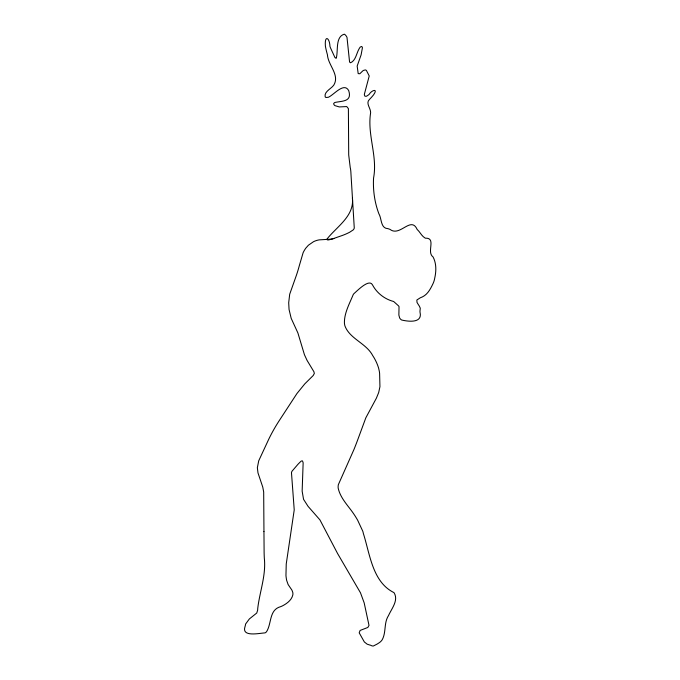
<?xml version="1.0" encoding="UTF-8"?>
<svg xmlns="http://www.w3.org/2000/svg" width="680" height="680" viewBox="0 0 680 680"><rect width="100%" height="100%" fill="white"/><g stroke="black" fill="none" stroke-linecap="round" stroke-linejoin="round"><path stroke-width="1.02" d="M333.88 238.501L328.627 239.921L327.216 239.87L326.944 239.122C336.642 226.661 354.322 216.291 352.418 198.237M263.95 531.59L264.12 552.721A206.728 206.728 0 0 0 264.316 558.076C266.228 575.348 259.607 591.795 257.712 608.677A17.62 17.62 0 0 1 257.635 610.223L256.743 613.029L249.492 618.834A2.04 2.04 0 0 0 249.297 619.021L245.59 624.044A15.155 15.155 0 0 1 244.996 626.705C241.408 637.304 259.012 633.225 265.038 632.885A4.675 4.675 0 0 0 266.526 631.737C271.787 623.611 268.931 609.884 280.517 606.704A35.428 35.428 0 0 0 282.523 605.846C286.96 603.542 291.703 600.024 292.833 594.881A7.208 7.208 0 0 0 292.749 592.322L292.009 590.325A12.979 12.979 0 0 0 290.896 588.642L288.116 584.519L286.654 580.354A51.595 51.595 0 0 1 285.957 575.56L286.238 563.975L294.227 509.889L291.482 472.787A5.465 5.465 0 0 1 291.966 471.283L297.968 464.287A90.329 90.329 0 0 1 300.9 461.363A2.848 2.848 0 0 1 301.495 460.972L302.515 460.929L303.144 462.817L302.149 491.147L303.552 499.324L308.057 506.337L319.931 519.877L337.569 553.503L360.493 592.824L364.174 602.862L369.01 625.387L367.837 627.462L360.111 630.437L359.193 632.817L364.344 641.954L367.175 644.189L369.775 645.023A2.626 2.626 0 0 1 370.387 645.159L371.85 645.813A3.791 3.791 0 0 0 373.439 645.975L377.255 644.011A55.938 55.938 0 0 1 379.1 642.829L379.993 642.175A11.143 11.143 0 0 0 382.202 639.769C386.35 632.332 383.707 622.803 388.535 615.536C391.595 608.583 398.905 600.295 393.983 592.62C372.487 582.08 369.971 554.208 363.383 533.571A25.117 25.117 0 0 0 362.78 531.216L357.603 520.115A94.554 94.554 0 0 0 350.982 510.068C345.907 503.37 339.975 496.544 338.181 488.121A10.973 10.973 0 0 1 338.376 484.602L353.957 449.506A343.85 343.85 0 0 0 358.071 438.846L365.849 417.784L376.38 398.191L378.683 392.538L379.942 386.665L379.61 373.43A34.323 34.323 0 0 0 379.219 370.787L378.565 367.948A47.846 47.846 0 0 0 372.666 355.504C366.214 343.188 349.571 338.827 344.879 325.754A21.564 21.564 0 0 1 344.42 323.102C344.148 313.233 349.528 303.611 353.217 294.618A9.579 9.579 0 0 1 353.855 293.726C357.654 290.42 369.129 278.502 372.47 284.844C376.788 293.003 384.582 299.124 393.507 301.452A1.139 1.139 0 0 1 393.788 301.614L398.446 305.787A2.966 2.966 0 0 1 399.032 306.697L398.871 315.078L399.644 317.942A5.695 5.695 0 0 0 401.659 320.008C408.382 321.631 422.722 323.374 420.036 312.298A5.619 5.619 0 0 1 419.993 311.049L420.274 308.168L419.279 306.017A61.149 61.149 0 0 1 417.01 302.404L416.849 300.016L420.113 297.899A36.703 36.703 0 0 1 422.382 296.922C427.626 294.389 430.457 289 432.863 283.976A21.496 21.496 0 0 0 434.741 278.035C436.331 271.065 436.458 263.356 433.041 256.904C426.181 252.042 436.713 237.668 425.298 238.178C421.438 235.96 420.18 232.101 417.146 229.44C410.941 215.619 400.061 237.116 390.082 229.432A16.082 16.082 0 0 0 387.863 228.633C380.469 228.361 381.811 218.543 378.879 213.767C374.612 202.444 372.895 190.111 373.558 178.058C377.74 156.349 367.157 134.946 370.575 113.101A5.678 5.678 0 0 0 370.583 111.919C370.337 107.772 365.534 103.011 369.461 99.416A55.998 55.998 0 0 0 373.609 94.784C378.505 87.822 371.407 90.364 369.189 94.333A15.207 15.207 0 0 1 366.35 96.279L364.947 96.22L364.361 94.903A9.868 9.868 0 0 1 364.463 93.9L369.223 75.956L366.367 70.355L365.347 69.921L363.553 70.388A4.522 4.522 0 0 0 362.431 71.222L359.83 73.754L358.19 73.618L357.17 66.062L361.097 54.893L362.398 47.94A2.652 2.652 0 0 0 362.262 47.166L361.649 46.453L360.255 47.047A12.282 12.282 0 0 0 359.1 48.807C356.473 53.236 355.708 60.733 350.548 62.755A1.929 1.929 0 0 1 349.562 61.914L347.004 37.442A7.489 7.489 0 0 0 345.55 35.19A3.808 3.808 0 0 0 344.275 34.187C335.053 36.864 338.427 51.153 336.2 58.31A8.109 8.109 0 0 1 334.934 57.528L330.531 47.948A21.921 21.921 0 0 1 329.953 46.384C329.673 37.791 324.462 34.374 325.389 46.138A89.972 89.972 0 0 0 327.428 54.757C328.066 65.382 340.076 74.919 333.727 85.221C331.007 88.901 323.841 91.757 325.193 96.909A2.083 2.083 0 0 0 326.12 97.486L328.363 97.266A2.898 2.898 0 0 0 328.754 97.07C334.195 94.486 344.046 82.008 348.712 90.602C352.265 101.753 342.661 100.87 335.036 102.433A3.213 3.213 0 0 0 334.203 102.935L333.582 103.793L334.22 104.984A4.437 4.437 0 0 0 334.968 105.638L339.277 106.93L346.74 106.573L348.389 108.579L348.704 154.955L350.251 167.739A19.414 19.414 0 0 1 350.633 169.66L350.829 171.47A62.747 62.747 0 0 1 350.957 173.663L354.272 228.004A4.437 4.437 0 0 1 353.302 229.84L349.724 232.203A59.738 59.738 0 0 1 342.108 235.543L332.656 238.841A15.385 15.385 0 0 1 330.811 239.173L319.302 239.861A19.932 19.932 0 0 0 313.497 241.706L308.397 245.233L305.796 248.166A29.164 29.164 0 0 0 303.118 252.713L299.327 265.633A140.683 140.683 0 0 1 295.63 277.474L289.697 294.227L288.694 302.727L289.06 309.485L291.193 318.35L297.882 332.92L304.445 354.73L307.105 360.468L313.913 371.722L314.339 373.43L313.225 375.504L304.767 383.902L296.939 393.541L279.259 420.605A169.396 169.396 0 0 0 268.949 438.796L258.723 460.793L257.354 467.712L257.992 472.931L262.752 487.058L263.687 491.988L263.95 531.59"/></g></svg>
